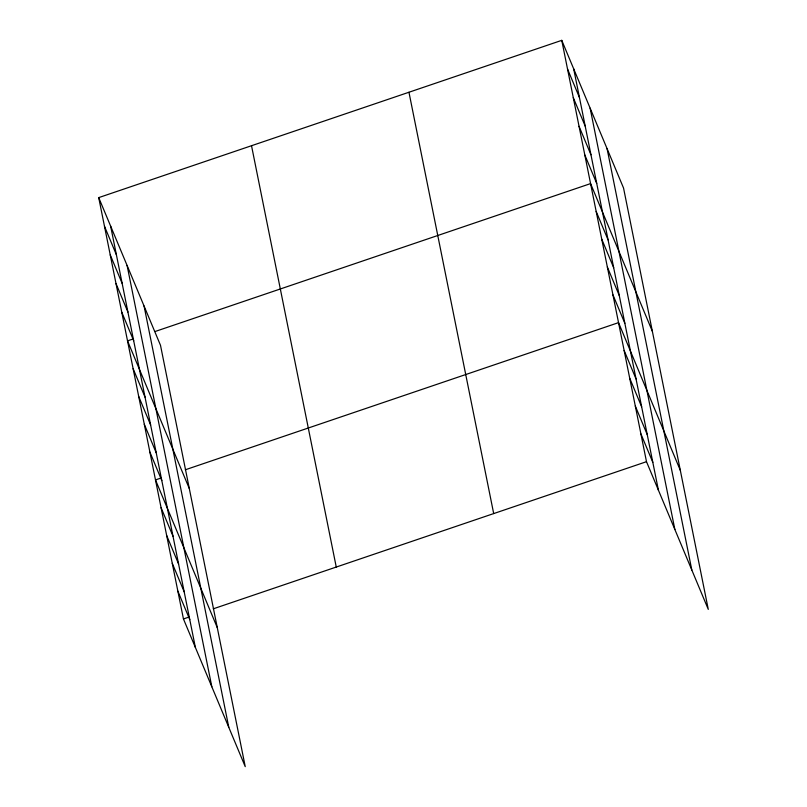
<?xml version="1.0" encoding="UTF-8"?>
<svg xmlns="http://www.w3.org/2000/svg" width="807" height="807" viewBox="0 0 807 807"><rect width="100%" height="100%" fill="white"/><g stroke="black" fill="none" stroke-linecap="round" stroke-linejoin="round"><path stroke-width="1.21" d="M98.716 197.614L160.502 345.315L245.237 766.65L183.451 618.949L98.716 197.614L561.763 40.35L623.549 188.051L708.284 609.386L646.498 461.685L561.763 40.35M133.498 338.839L127.526 340.867L189.312 488.568M154.984 331.546L590.573 183.603L652.359 331.304M161.461 477.885L155.489 479.913L217.275 627.614M185.338 469.775L618.535 322.639L680.321 470.34M183.451 618.949L189.423 616.921M213.3 608.811L646.498 461.685M567.523 68.999L579.436 97.486M573.283 97.647L585.196 126.134M579.043 126.306L590.956 154.783M584.813 154.954L596.726 183.431M596.161 211.414L608.074 239.891M601.76 239.215L613.673 267.702M607.348 267.026L619.262 295.503M612.937 294.837L624.85 323.314M624.124 350.45L636.037 378.927M629.722 378.261L641.636 406.738M635.311 406.062L647.224 434.549M640.899 433.873L652.823 462.35M104.476 226.273L116.39 254.75M110.246 254.921L122.16 283.398M116.006 283.57L127.92 312.047M121.766 312.218L133.68 340.705M133.125 368.678L145.038 397.155M138.713 396.489L150.627 424.966M144.302 424.29L156.225 452.777M149.9 452.102L161.814 480.579M161.087 507.714L173.001 536.201M166.676 535.525L178.589 564.002M172.274 563.336L184.188 591.813M177.863 591.138L189.776 619.625M607.086 148.71L691.821 570.045M590.129 108.178L674.864 529.503M573.676 68.827L658.411 490.162M408.957 92.25L493.692 513.575M251.522 145.724L336.257 567.049M144.05 305.974L228.785 727.309M127.092 265.442L211.827 686.767M110.63 226.101L195.365 647.426"/></g></svg>
